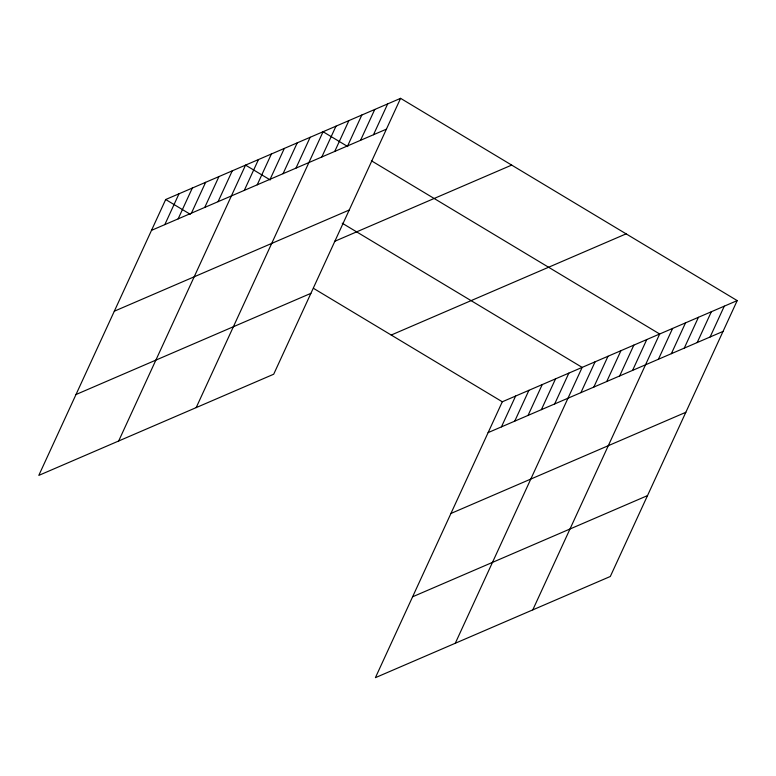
<?xml version="1.0" encoding="UTF-8"?>
<svg xmlns="http://www.w3.org/2000/svg" width="776" height="776" viewBox="0 0 776 776"><rect width="100%" height="100%" fill="white"/><g stroke="black" fill="none" stroke-linecap="round" stroke-linejoin="round"><path stroke-width="1.16" d="M400.591 98.339L165.686 199.519L38.8 475.397L273.705 374.216L400.591 98.339L737.2 300.603L610.314 576.481L375.409 677.661L502.295 401.784L737.2 300.603M164.822 224.613L178.994 193.787M178.131 218.881L192.312 188.054M191.439 213.138L205.621 182.321M204.757 207.405L218.929 176.589M218.066 201.673L232.247 170.856M118.67 440.991L245.555 165.123L270.242 179.954M244.294 190.382L258.476 159.555M257.215 184.814L271.396 153.987M270.135 179.246L284.317 148.429M283.056 173.679L297.237 142.862M295.976 168.12L310.148 137.294M196.183 407.604L323.068 131.736L347.755 146.567M321.817 156.985L335.989 126.168M334.737 151.427L348.909 120.6M347.658 145.859L361.829 115.032M360.568 140.291L374.75 109.474M373.489 134.733L387.67 103.906M501.432 426.878L515.613 396.051M514.74 421.145L528.922 390.318M528.058 415.402L542.23 384.586M541.367 409.67L555.538 378.853M554.675 403.937L568.856 373.12M455.279 643.255L582.165 367.387L342.235 223.216M580.904 392.646L595.085 361.82M593.824 387.079L608.006 356.252M606.745 381.511L620.926 350.694M619.665 375.953L633.846 345.126M632.585 370.385L646.767 339.558M532.792 609.868L659.678 334L371.413 160.778M658.426 359.249L672.598 328.432M671.347 353.691L685.518 322.865M684.267 348.123L698.439 317.297M697.188 342.555L711.359 311.739M710.108 336.997L724.28 306.171M151.514 230.346L386.409 129.165M114.314 311.205L349.219 210.034M334.446 241.423L511.675 165.094M75.99 394.528L310.895 293.347M391.22 335.038L626.116 233.857M488.123 432.61L723.019 331.43M450.924 513.47L685.829 412.298M412.609 596.793L647.504 495.612M165.686 199.519L190.372 214.351M313.553 288.371L502.295 401.784"/></g></svg>
